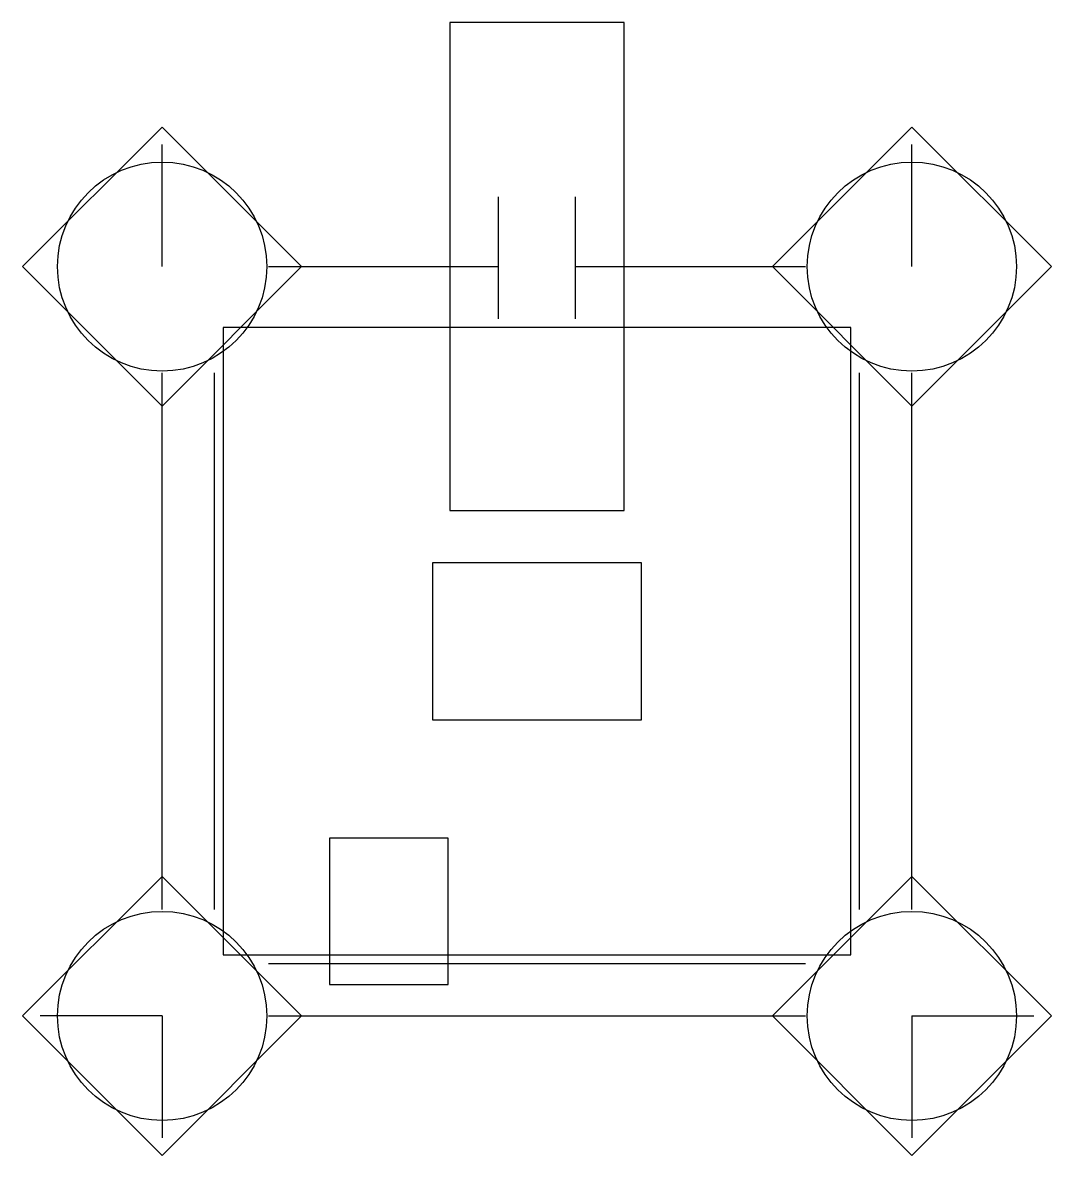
# Model space of a CAD drawing. Header units: inches. Extents: x -29.5 to 29.5, y -29.5 to 35.5.
import ezdxf

# ---------------------------------------------------------------- set-up
doc = ezdxf.new("R2010")
doc.units = ezdxf.units.IN
doc.header["$MEASUREMENT"] = 0
for name, color, linetype in [('BASTION', 2, 'Continuous'), ('CURTAIN', 30, 'Continuous'), ('EMBRASURE', 7, 'Continuous'), ('GATE', 3, 'Continuous'), ('PARADE', 8, 'Continuous')]:
    doc.layers.add(name, color=color, linetype=linetype)

msp = doc.modelspace()

# ---------------------------------------------------------------- linework, layer by layer
at = {"layer": 'BASTION'}
for p, q in [((-21.5, 29.5), (-29.5, 21.5)), ((-13.5, 21.5), (-21.5, 29.5)), ((13.5, 21.5), (21.5, 29.5)), ((21.5, 29.5), (29.5, 21.5)), ((-29.5, 21.5), (-21.5, 13.5)), ((-21.5, 13.5), (-13.5, 21.5)), ((21.5, 13.5), (13.5, 21.5)), ((29.5, 21.5), (21.5, 13.5)), ((-29.5, -21.5), (-21.5, -13.5)), ((-21.5, -13.5), (-13.5, -21.5)), ((21.5, -13.5), (13.5, -21.5)), ((29.5, -21.5), (21.5, -13.5)), ((-21.5, -29.5), (-29.5, -21.5)), ((-13.5, -21.5), (-21.5, -29.5)), ((13.5, -21.5), (21.5, -29.5)), ((21.5, -29.5), (29.5, -21.5))]:
    msp.add_line(p, q, dxfattribs=at)
for centre in [(-21.5, 21.5), (21.5, 21.5), (-21.5, -21.5), (21.5, -21.5)]:
    msp.add_circle(centre, 6, dxfattribs=at)
at = {"layer": 'CURTAIN'}
for p, q in [((-15.4, 21.5), (-2.2, 21.5)), ((2.2, 21.5), (15.4, 21.5)), ((-21.5, -15.4), (-21.5, 15.4)), ((-18.5, -15.4), (-18.5, 15.4)), ((18.5, -15.4), (18.5, 15.4)), ((21.5, -15.4), (21.5, 15.4)), ((-15.4, -18.5), (15.4, -18.5)), ((-15.4, -21.5), (15.4, -21.5))]:
    msp.add_line(p, q, dxfattribs=at)
at = {"layer": 'EMBRASURE'}
for p, q in [((-21.5, 21.5), (-21.5, 28.5)), ((21.5, 21.5), (21.5, 28.5)), ((-21.5, -21.5), (-28.5, -21.5)), ((-21.5, -21.5), (-21.5, -28.5)), ((21.5, -21.5), (21.5, -28.5)), ((21.5, -21.5), (28.5, -21.5))]:
    msp.add_line(p, q, dxfattribs=at)
at = {"layer": 'GATE'}
for p, q in [((-2.2, 18.5), (-2.2, 25.5)), ((2.2, 18.5), (2.2, 25.5))]:
    msp.add_line(p, q, dxfattribs=at)
msp.add_lwpolyline([(-5, 7.5), (5, 7.5), (5, 35.5), (-5, 35.5)], close=True, dxfattribs=at)
at = {"layer": 'PARADE'}
for points in [[(-18, -18), (18, -18), (18, 18), (-18, 18)], [(-6, -4.5), (6, -4.5), (6, 4.5), (-6, 4.5)], [(-11.9, -19.7), (-5.1, -19.7), (-5.1, -11.3), (-11.9, -11.3)]]:
    msp.add_lwpolyline(points, close=True, dxfattribs=at)

doc.saveas('drawing.dxf')
